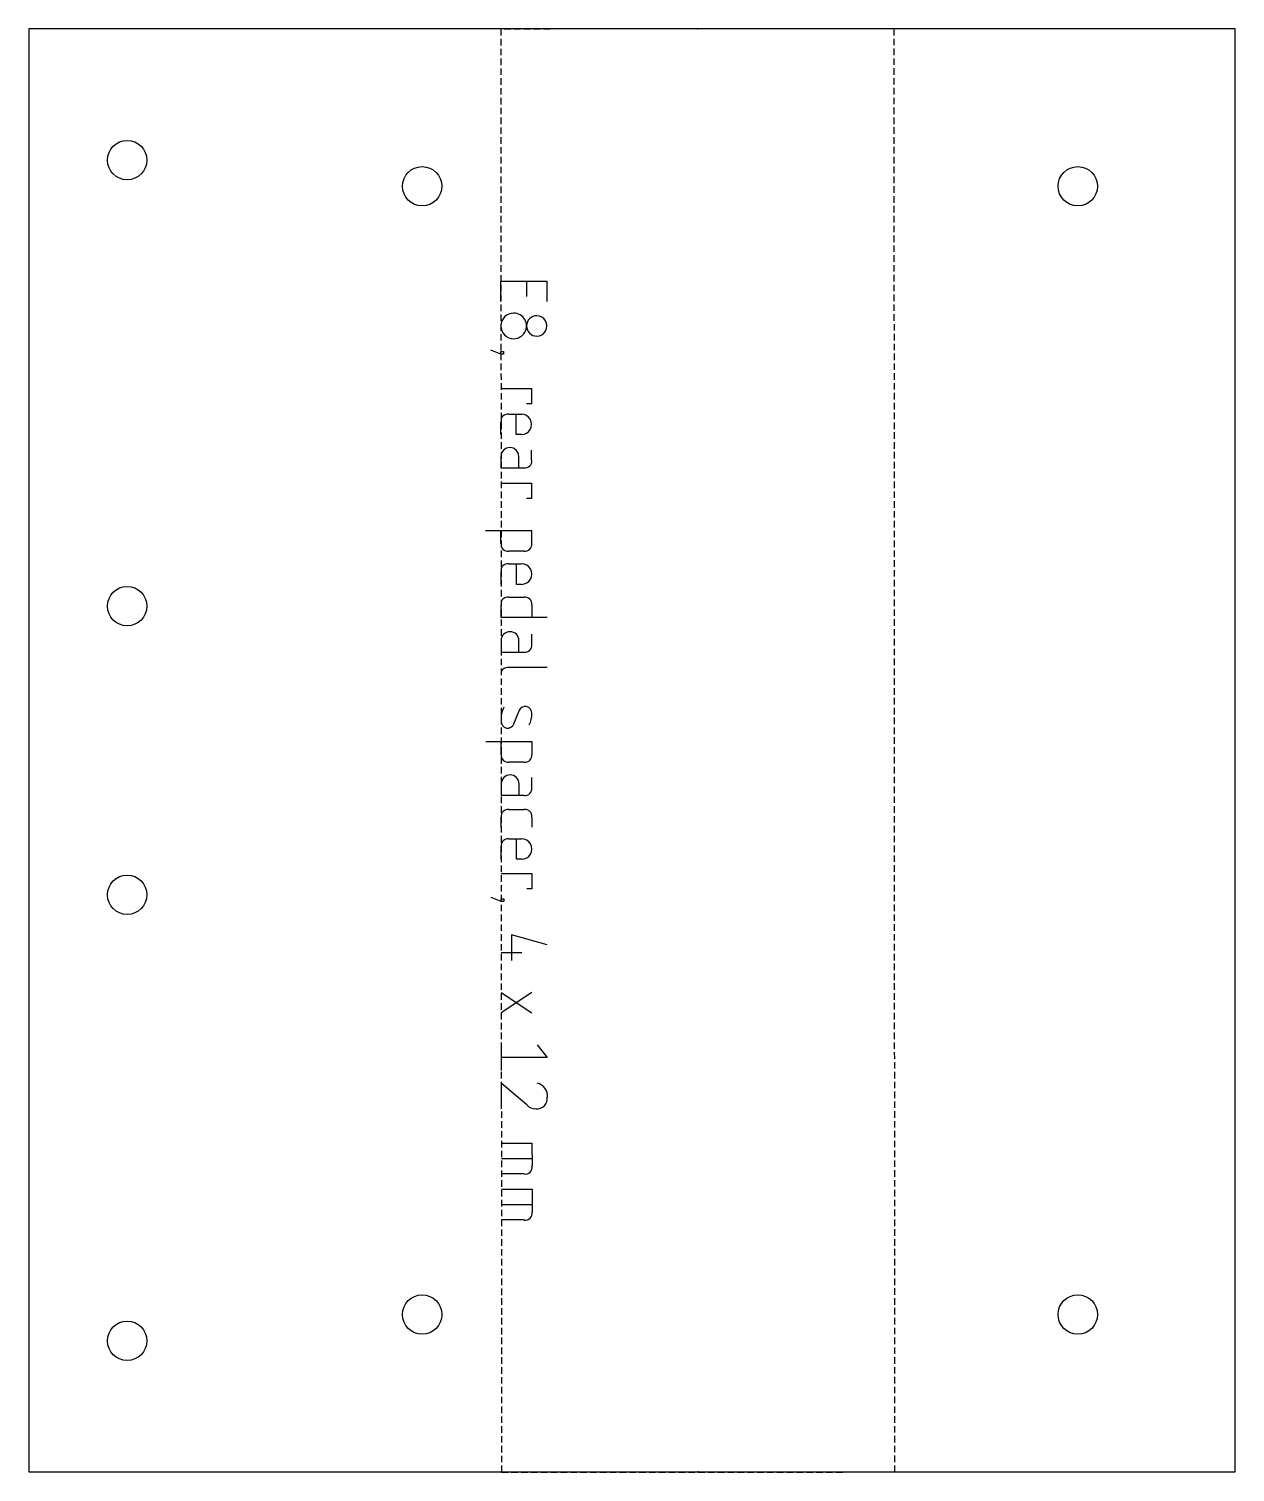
# Model space of a CAD drawing. Header units: millimetres. Extents: x -100 to -8, y -508 to -398.
import ezdxf

# ---------------------------------------------------------------- set-up
doc = ezdxf.new("R2010")
doc.units = ezdxf.units.MM
doc.linetypes.add('DASHED', pattern=[0.75, 0.5, -0.25])
doc.layers.get('0').update_dxf_attribs({"linetype": 'CONTINUOUS'})
doc.layers.add('1', color=7, linetype='DASHED')

msp = doc.modelspace()

# ---------------------------------------------------------------- linework, layer by layer
for p, q in [((-64.22, -418.55), (-64.22, -416.99)), ((-64.22, -416.99), (-60.71, -416.99)), ((-62.27, -416.99), (-62.27, -418.16)), ((-60.71, -416.99), (-60.71, -418.55)), ((-64.22, -422.55), (-65, -422.25)), ((-64.22, -422.55), (-64.22, -422.35)), ((-64.22, -422.35), (-64.03, -422.35)), ((-64.03, -422.35), (-64.03, -422.55)), ((-64.03, -422.55), (-64.22, -422.55)), ((-64.22, -425.18), (-61.88, -425.18)), ((-61.88, -425.18), (-61.88, -426.35)), ((-61.88, -426.35), (-62.27, -426.35)), ((-64.22, -428.69), (-64.22, -427.71)), ((-63.63, -427.13), (-62.66, -427.13)), ((-63.05, -428.69), (-63.05, -427.13)), ((-62.66, -428.69), (-63.05, -428.69)), ((-61.88, -430.64), (-61.88, -429.86)), ((-64.22, -430.35), (-64.22, -431.22)), ((-64.22, -431.22), (-62.46, -431.22)), ((-62.85, -431.22), (-62.85, -430.35)), ((-64.22, -432.39), (-61.88, -432.39)), ((-61.88, -432.39), (-61.88, -433.56)), ((-61.88, -433.56), (-62.27, -433.56)), ((-65.39, -436), (-61.88, -436)), ((-64.22, -436.98), (-64.22, -436)), ((-61.88, -436), (-61.88, -436.98)), ((-62.46, -437.56), (-63.63, -437.56)), ((-63.63, -438.54), (-62.65, -438.54)), ((-63.04, -440.1), (-63.04, -438.54)), ((-64.21, -440.1), (-64.21, -439.12)), ((-63.63, -441.07), (-62.46, -441.07)), ((-62.65, -440.1), (-63.04, -440.1)), ((-64.21, -442.63), (-64.21, -441.66)), ((-61.87, -441.66), (-61.87, -442.63)), ((-60.7, -442.63), (-64.21, -442.63)), ((-64.21, -444.39), (-64.21, -445.26)), ((-62.85, -445.26), (-62.85, -444.39)), ((-61.87, -444.68), (-61.87, -443.9)), ((-64.21, -445.26), (-62.46, -445.26)), ((-60.7, -446.43), (-63.63, -446.43)), ((-63.23, -450.72), (-62.84, -449.75)), ((-65.38, -452.09), (-61.87, -452.09)), ((-64.21, -453.06), (-64.21, -452.09)), ((-61.87, -452.09), (-61.87, -453.06)), ((-62.45, -453.65), (-63.62, -453.65)), ((-64.21, -455.31), (-64.21, -456.18)), ((-62.84, -456.18), (-62.84, -455.31)), ((-61.87, -455.6), (-61.87, -454.82)), ((-64.21, -456.18), (-62.45, -456.18)), ((-63.62, -457.26), (-62.45, -457.26)), ((-64.21, -458.62), (-64.21, -457.84)), ((-61.87, -457.84), (-61.87, -458.62)), ((-63.62, -459.5), (-62.65, -459.5)), ((-63.03, -461.06), (-63.04, -459.5)), ((-64.2, -461.06), (-64.21, -460.08)), ((-62.64, -461.06), (-63.03, -461.06)), ((-64.2, -462.13), (-61.86, -462.13)), ((-61.86, -462.13), (-61.86, -463.3)), ((-64.2, -464.28), (-64.98, -463.98)), ((-64.2, -464.28), (-64.2, -464.08)), ((-64.2, -464.08), (-64.01, -464.08)), ((-64.01, -464.08), (-64.01, -464.28)), ((-61.86, -463.3), (-62.25, -463.3)), ((-64.01, -464.28), (-64.2, -464.28)), ((-60.69, -467.59), (-63.42, -466.81)), ((-63.42, -466.81), (-63.42, -468.76)), ((-62.64, -468.18), (-64.2, -468.18)), ((-64.2, -471.2), (-61.86, -472.76)), ((-61.86, -471.2), (-64.2, -472.76)), ((-64.2, -475.2), (-64.2, -477.15)), ((-61.47, -475.2), (-60.69, -476.17)), ((-60.69, -476.17), (-64.2, -476.17)), ((-62.25, -479.78), (-64.2, -478.12)), ((-64.2, -478.12), (-64.2, -480.07)), ((-64.2, -482.7), (-61.86, -482.7)), ((-61.86, -482.7), (-61.85, -484.46)), ((-64.19, -483.87), (-61.85, -483.87)), ((-62.44, -485.04), (-64.19, -485.04)), ((-64.19, -486.21), (-61.85, -486.21)), ((-61.85, -486.21), (-61.85, -487.97)), ((-64.19, -487.38), (-61.85, -487.38)), ((-62.44, -488.55), (-64.19, -488.55))]:
    msp.add_line(p, q)
msp.add_lwpolyline([(-8.23, -507.76), (-8.23, -397.76), (-100.23, -397.76), (-100.23, -507.76)], close=True)
for centre in [(-92.73, -407.76), (-70.23, -409.76), (-20.23, -409.76), (-92.73, -441.76), (-92.73, -463.76), (-70.23, -495.76), (-20.23, -495.76), (-92.73, -497.76)]:
    msp.add_circle(centre, 1.5)
for centre, radius, start, end in [((-63.25, -420.4), 0.975, 90.0249, 270.0249), ((-63.25, -420.4), 0.975, -89.9751, 90.0249), ((-61.49, -420.4), 0.78, 90.0249, 270.0249), ((-61.49, -420.4), 0.78, -89.9751, 90.0249), ((-63.7, -427.64), 0.52, 82.2563, 187.7935), ((-62.66, -427.91), 0.78, -89.9751, 90.0249), ((-63.54, -430.35), 0.682, 0.0249, 180.0249), ((-62.39, -430.71), 0.52, -97.7437, 7.7935), ((-63.7, -437.05), 0.52, 172.2563, 277.7935), ((-62.39, -437.05), 0.52, -97.7437, 7.7935), ((-63.7, -439.05), 0.52, 82.2563, 187.7935), ((-62.65, -439.32), 0.78, -89.9751, 90.0249), ((-63.7, -441.59), 0.52, 82.2563, 187.7935), ((-62.39, -441.59), 0.52, -7.7437, 97.7935), ((-63.53, -444.39), 0.682, 0.0249, 180.0249), ((-62.39, -444.75), 0.52, -97.7437, 7.7935), ((-63.7, -446.95), 0.52, 82.2563, 187.7935), ((-62.14, -450.35), 2.07, 154.4716, 184.9684), ((-62.37, -449.91), 0.501, -4.1025, 161.5324), ((-63.68, -450), 1.81, -26.865, 1.8571), ((-63.71, -450.56), 0.502, 176.407, 341.0229), ((-63.69, -453.13), 0.52, 172.2563, 277.7935), ((-62.38, -453.13), 0.52, -97.7437, 7.7935), ((-63.52, -455.31), 0.682, 0.0249, 180.0249), ((-62.38, -455.67), 0.52, -97.7437, 7.7935), ((-63.69, -457.77), 0.52, 82.2563, 187.7935), ((-62.38, -457.77), 0.52, -7.7437, 97.7935), ((-63.69, -460.01), 0.52, 82.2563, 187.7935), ((-62.65, -460.28), 0.78, -89.9751, 90.0249), ((-61.65, -479.08), 0.973, -6.9269, 79.0315), ((-61.46, -479.3), 0.779, -97.7437, 7.7935), ((-61.63, -479.29), 0.784, 218.5416, 275.111), ((-62.37, -484.53), 0.52, -97.7437, 7.7935), ((-62.37, -488.04), 0.52, -97.7437, 7.7935)]:
    msp.add_arc(centre, radius, start, end)
for p in [(-49.23, -397.76), (-49.18, -507.76)]:
    msp.add_point(p)
at = {"layer": '1'}
for p, q in [((-34.23, -397.76), (-64.23, -397.77)), ((-64.23, -397.77), (-64.18, -507.77)), ((-34.18, -507.76), (-34.23, -397.76)), ((-64.18, -507.77), (-34.18, -507.76))]:
    msp.add_line(p, q, dxfattribs=at)

doc.saveas('drawing.dxf')
